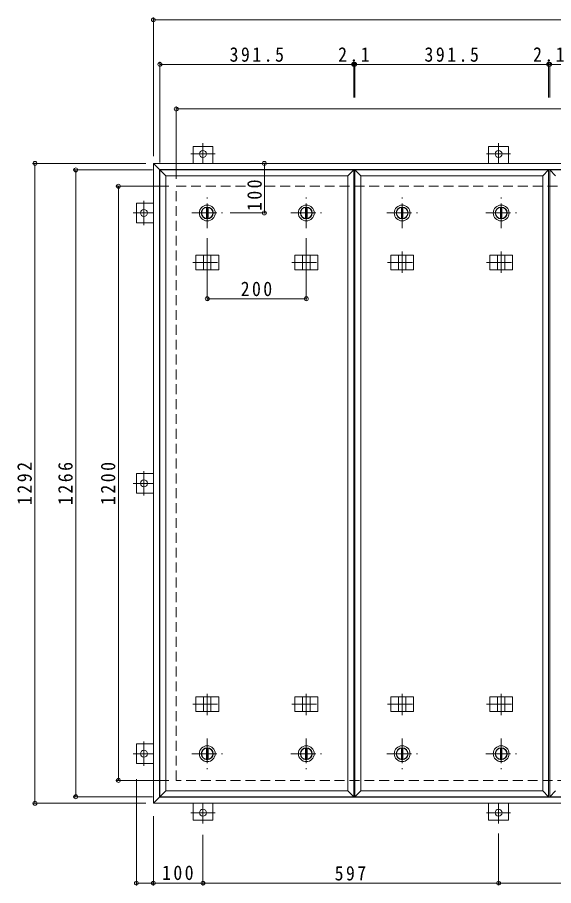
# Model space of a CAD drawing. Units: millimetres at full size, sheet at 1:10. Extents: x -2570 to 2371, y -1962 to 1385.
# Drawn here: x -2466 to -1383, y -399 to 1355 of the extents above; entities that cross this region are included whole.
import ezdxf

# ---------------------------------------------------------------- set-up
doc = ezdxf.new("R2010")
doc.units = ezdxf.units.MM
doc.header["$LTSCALE"] = 10
doc.header["$PDMODE"] = 32
doc.header["$PDSIZE"] = 8
doc.linetypes.add('CHAIN1', pattern=[8, 5, -1, 1, -1])
doc.linetypes.add('DASHED2', pattern=[3, 2, -1])
for name, color, linetype, lineweight in [('0-1_躯体', 2, 'DASHED2', 9), ('0-2_仕上', 4, 'Continuous', 9), ('0-3_建具', 4, 'Continuous', 9), ('0-C', 2, 'Continuous', 9), ('0-E', 3, 'Continuous', 9), ('0-F', 7, 'Continuous', 9)]:
    doc.layers.add(name, color=color, linetype=linetype, lineweight=lineweight)
doc.styles.add('ＭＳ ゴシック', font='')
doc.styles.get('ＭＳ ゴシック').set_extended_font_data('MS Gothic')

msp = doc.modelspace()

# ---------------------------------------------------------------- linework, layer by layer
at = {"layer": '0-1_躯体'}
for p, q in [((-2145.05, 1013.77), (-245.05, 1013.77)), ((-2145.05, -186.23), (-2145.05, 1013.77)), ((-245.05, -186.23), (-2145.05, -186.23))]:
    msp.add_line(p, q, dxfattribs=at)
at = {"layer": '0-2_仕上'}
for p, q in [((-2178.05, -219.23), (-2178.05, 1046.77)), ((-2166.05, -207.23), (-2166.05, 1034.77)), ((-1798.55, -207.23), (-1798.55, 1034.77)), ((-1786.55, -219.23), (-1786.55, 1046.77)), ((-1784.42, -219.23), (-1784.42, 1046.77)), ((-1772.42, -207.23), (-1772.42, 1034.77)), ((-1404.92, -207.23), (-1404.92, 1034.77)), ((-1392.92, -219.23), (-1392.92, 1046.77)), ((-1390.8, -219.23), (-1390.8, 1046.77))]:
    msp.add_line(p, q, dxfattribs=at)
for points in [[(-2166.05, 1034.77), (-2178.05, 1046.77), (-1786.55, 1046.77)], [(-2166.05, 1034.77), (-1798.55, 1034.77), (-1786.55, 1046.77)], [(-1772.42, 1034.77), (-1784.42, 1046.77), (-1392.92, 1046.77)], [(-1772.42, 1034.77), (-1404.92, 1034.77), (-1392.92, 1046.77)], [(-1378.8, 1034.77), (-1390.8, 1046.77), (-999.3, 1046.77)], [(-2166.05, -207.23), (-2178.05, -219.23), (-1786.55, -219.23)], [(-2166.05, -207.23), (-1798.55, -207.23), (-1786.55, -219.23)], [(-1772.42, -207.23), (-1784.42, -219.23), (-1392.92, -219.23)], [(-1772.42, -207.23), (-1404.92, -207.23), (-1392.92, -219.23)], [(-1378.8, -207.23), (-1390.8, -219.23), (-999.3, -219.23)]]:
    msp.add_lwpolyline(points, dxfattribs=at)
at = {"layer": '0-3_建具', "color": 2}
for p, q in [((-2191.05, 1059.77), (-2179.05, 1047.77)), ((-2191.05, 1059.77), (-199.05, 1059.77)), ((-2191.05, -232.23), (-2191.05, 1059.77)), ((-2179.05, 1047.77), (-211.05, 1047.77)), ((-2179.05, -220.23), (-2179.05, 1047.77)), ((-2179.05, -220.23), (-2191.05, -232.23)), ((-211.05, -220.23), (-2179.05, -220.23)), ((-199.05, -232.23), (-2191.05, -232.23))]:
    msp.add_line(p, q, dxfattribs=at)
at = {"layer": '0-3_建具', "linetype": 'CHAIN1'}
for p, q in [((-2082.3, 881.89), (-2082.3, 838.65)), ((-1882.3, 881.89), (-1882.3, 838.65)), ((-1688.67, 881.89), (-1688.67, 838.65)), ((-1488.67, 881.89), (-1488.67, 838.65)), ((-2111.71, 859.77), (-2052.89, 859.77)), ((-1911.71, 859.77), (-1852.89, 859.77)), ((-1718.08, 859.77), (-1659.27, 859.77)), ((-1518.08, 859.77), (-1459.27, 859.77)), ((-2082.3, -54.35), (-2082.3, -11.11)), ((-1882.3, -54.35), (-1882.3, -11.11)), ((-1688.67, -54.35), (-1688.67, -11.11)), ((-1488.67, -54.35), (-1488.67, -11.11)), ((-2111.71, -32.23), (-2052.89, -32.23)), ((-1911.71, -32.23), (-1852.89, -32.23)), ((-1718.08, -32.23), (-1659.27, -32.23)), ((-1518.08, -32.23), (-1459.27, -32.23))]:
    msp.add_line(p, q, dxfattribs=at)
at = {"layer": '0-3_建具'}
for p, q in [((-2105.39, 874.77), (-2105.39, 844.77)), ((-2105.39, 874.77), (-2059.21, 874.77)), ((-2089.8, 874.77), (-2089.8, 844.77)), ((-2074.8, 874.77), (-2074.8, 844.77)), ((-2059.21, 874.77), (-2059.21, 844.77)), ((-1905.39, 874.77), (-1905.39, 844.77)), ((-1905.39, 874.77), (-1859.21, 874.77)), ((-1889.8, 874.77), (-1889.8, 844.77)), ((-1874.8, 874.77), (-1874.8, 844.77)), ((-1859.21, 874.77), (-1859.21, 844.77)), ((-1711.76, 874.77), (-1711.76, 844.77)), ((-1711.76, 874.77), (-1665.59, 874.77)), ((-1696.17, 874.77), (-1696.17, 844.77)), ((-1681.17, 874.77), (-1681.17, 844.77)), ((-1665.59, 874.77), (-1665.59, 844.77)), ((-1511.76, 874.77), (-1511.76, 844.77)), ((-1511.76, 874.77), (-1465.59, 874.77)), ((-1496.17, 874.77), (-1496.17, 844.77)), ((-1481.17, 874.77), (-1481.17, 844.77)), ((-1465.59, 874.77), (-1465.59, 844.77)), ((-2105.39, 844.77), (-2059.21, 844.77)), ((-1905.39, 844.77), (-1859.21, 844.77)), ((-1711.76, 844.77), (-1665.59, 844.77)), ((-1511.76, 844.77), (-1465.59, 844.77)), ((-2105.39, -47.23), (-2105.39, -17.23)), ((-2105.39, -17.23), (-2059.21, -17.23)), ((-2089.8, -47.23), (-2089.8, -17.23)), ((-2074.8, -47.23), (-2074.8, -17.23)), ((-2059.21, -47.23), (-2059.21, -17.23)), ((-1905.39, -47.23), (-1905.39, -17.23)), ((-1905.39, -17.23), (-1859.21, -17.23)), ((-1889.8, -47.23), (-1889.8, -17.23)), ((-1874.8, -47.23), (-1874.8, -17.23)), ((-1859.21, -47.23), (-1859.21, -17.23)), ((-1711.76, -47.23), (-1711.76, -17.23)), ((-1711.76, -17.23), (-1665.59, -17.23)), ((-1696.17, -47.23), (-1696.17, -17.23)), ((-1681.17, -47.23), (-1681.17, -17.23)), ((-1665.59, -47.23), (-1665.59, -17.23)), ((-1511.76, -47.23), (-1511.76, -17.23)), ((-1511.76, -17.23), (-1465.59, -17.23)), ((-1496.17, -47.23), (-1496.17, -17.23)), ((-1481.17, -47.23), (-1481.17, -17.23)), ((-1465.59, -47.23), (-1465.59, -17.23)), ((-2105.39, -47.23), (-2059.21, -47.23)), ((-1905.39, -47.23), (-1859.21, -47.23)), ((-1711.76, -47.23), (-1665.59, -47.23)), ((-1511.76, -47.23), (-1465.59, -47.23))]:
    msp.add_line(p, q, dxfattribs=at)
at = {"layer": '0-C', "linetype": 'CHAIN1'}
for p, q in [((-2082.3, 928.77), (-2082.3, 990.77)), ((-1882.3, 928.77), (-1882.3, 990.77)), ((-1688.67, 928.77), (-1688.67, 990.77)), ((-1488.67, 928.77), (-1488.67, 990.77)), ((-2113.3, 959.77), (-2051.3, 959.77)), ((-1913.3, 959.77), (-1851.3, 959.77)), ((-1719.67, 959.77), (-1657.67, 959.77)), ((-1519.67, 959.77), (-1457.67, 959.77)), ((-2082.3, -101.23), (-2082.3, -163.23)), ((-1882.3, -101.23), (-1882.3, -163.23)), ((-1688.67, -101.23), (-1688.67, -163.23)), ((-1488.67, -101.23), (-1488.67, -163.23)), ((-2113.3, -132.23), (-2051.3, -132.23)), ((-1913.3, -132.23), (-1851.3, -132.23)), ((-1719.67, -132.23), (-1657.67, -132.23)), ((-1519.67, -132.23), (-1457.67, -132.23))]:
    msp.add_line(p, q, dxfattribs=at)
at = {"layer": '0-C'}
for p, q in [((-2083.8, 971.17), (-2083.8, 948.37)), ((-2080.8, 971.17), (-2080.8, 948.37)), ((-1883.8, 971.17), (-1883.8, 948.37)), ((-1880.8, 971.17), (-1880.8, 948.37)), ((-1690.17, 971.17), (-1690.17, 948.37)), ((-1687.17, 971.17), (-1687.17, 948.37)), ((-1490.17, 971.17), (-1490.17, 948.37)), ((-1487.17, 971.17), (-1487.17, 948.37)), ((-2083.8, -143.63), (-2083.8, -120.83)), ((-2080.8, -143.63), (-2080.8, -120.83)), ((-1883.8, -143.63), (-1883.8, -120.83)), ((-1880.8, -143.63), (-1880.8, -120.83)), ((-1690.17, -143.63), (-1690.17, -120.83)), ((-1687.17, -143.63), (-1687.17, -120.83)), ((-1490.17, -143.63), (-1490.17, -120.83)), ((-1487.17, -143.63), (-1487.17, -120.83))]:
    msp.add_line(p, q, dxfattribs=at)
for centre, radius in [((-2082.3, 959.77), 16), ((-2082.3, 959.77), 12), ((-2082.3, 959.77), 11.5), ((-1882.3, 959.77), 16), ((-1882.3, 959.77), 12), ((-1882.3, 959.77), 11.5), ((-1688.67, 959.77), 16), ((-1688.67, 959.77), 12), ((-1688.67, 959.77), 11.5), ((-1488.67, 959.77), 16), ((-1488.67, 959.77), 12), ((-1488.67, 959.77), 11.5), ((-2082.3, -132.23), 16), ((-2082.3, -132.23), 12), ((-2082.3, -132.23), 11.5), ((-1882.3, -132.23), 16), ((-1882.3, -132.23), 12), ((-1882.3, -132.23), 11.5), ((-1688.67, -132.23), 16), ((-1688.67, -132.23), 12), ((-1688.67, -132.23), 11.5), ((-1488.67, -132.23), 16), ((-1488.67, -132.23), 12), ((-1488.67, -132.23), 11.5)]:
    msp.add_circle(centre, radius, dxfattribs=at)
at = {"layer": '0-E'}
for p, q in [((-2111.05, 1093.97), (-2071.05, 1093.97)), ((-2111.05, 1093.97), (-2111.05, 1059.77)), ((-2071.05, 1093.97), (-2071.05, 1059.77)), ((-1514.05, 1093.97), (-1474.05, 1093.97)), ((-1514.05, 1093.97), (-1514.05, 1059.77)), ((-1474.05, 1093.97), (-1474.05, 1059.77)), ((-2225.25, 939.77), (-2225.25, 979.77)), ((-2225.25, 979.77), (-2191.05, 979.77)), ((-2225.25, 939.77), (-2191.05, 939.77)), ((-2225.25, 393.77), (-2225.25, 433.77)), ((-2225.25, 433.77), (-2191.05, 433.77)), ((-2225.25, 393.77), (-2191.05, 393.77)), ((-2225.25, -152.23), (-2225.25, -112.23)), ((-2225.25, -112.23), (-2191.05, -112.23)), ((-2225.25, -152.23), (-2191.05, -152.23)), ((-2111.05, -266.43), (-2111.05, -232.23)), ((-2071.05, -266.43), (-2071.05, -232.23)), ((-1514.05, -266.43), (-1514.05, -232.23)), ((-1474.05, -266.43), (-1474.05, -232.23)), ((-2071.05, -266.43), (-2111.05, -266.43)), ((-1474.05, -266.43), (-1514.05, -266.43))]:
    msp.add_line(p, q, dxfattribs=at)
at = {"layer": '0-E', "linetype": 'CHAIN1'}
for p, q in [((-2091.05, 1100.94), (-2091.05, 1059.77)), ((-1494.05, 1100.94), (-1494.05, 1059.77)), ((-2066.67, 1078.97), (-2115.43, 1078.97)), ((-1469.67, 1078.97), (-1518.43, 1078.97)), ((-2210.25, 984.15), (-2210.25, 935.39)), ((-2232.22, 959.77), (-2191.05, 959.77)), ((-2210.25, 438.15), (-2210.25, 389.39)), ((-2232.22, 413.77), (-2191.05, 413.77)), ((-2210.25, -107.85), (-2210.25, -156.61)), ((-2232.22, -132.23), (-2191.05, -132.23)), ((-2091.05, -273.4), (-2091.05, -232.23)), ((-1494.05, -273.4), (-1494.05, -232.23)), ((-2115.43, -251.43), (-2066.67, -251.43)), ((-1518.43, -251.43), (-1469.67, -251.43))]:
    msp.add_line(p, q, dxfattribs=at)
at = {"layer": '0-E'}
for centre in [(-2091.05, 1078.97), (-1494.05, 1078.97), (-2210.25, 959.77), (-2210.25, 413.77), (-2210.25, -132.23), (-2091.05, -251.43), (-1494.05, -251.43)]:
    msp.add_circle(centre, 7, dxfattribs=at)
at = {"layer": '0-F'}
for p, q in [((-2191.05, 1074.77), (-2191.05, 1354.77)), ((-2191.05, 1349.77), (-199.05, 1349.77)), ((-2178.05, 1061.77), (-2178.05, 1264.77)), ((-1786.55, 1262.77), (-1786.55, 1192.92)), ((-1784.42, 1262.77), (-1784.42, 1192.92)), ((-1392.92, 1262.77), (-1392.92, 1192.92)), ((-1390.8, 1262.77), (-1390.8, 1192.92)), ((-2178.05, 1259.77), (-1786.55, 1259.77)), ((-1786.55, 1259.77), (-1784.42, 1259.77)), ((-1784.42, 1259.77), (-1392.92, 1259.77)), ((-1392.92, 1259.77), (-1390.8, 1259.77)), ((-1390.8, 1259.77), (-999.3, 1259.77)), ((-2145.05, 1028.77), (-2145.05, 1174.77)), ((-2145.05, 1169.77), (-245.05, 1169.77)), ((-2206.05, 1059.77), (-2435.31, 1059.77)), ((-2430.31, -232.23), (-2430.31, 1059.77)), ((-1966.95, 1059.77), (-1966.95, 959.77)), ((-2193.05, 1046.77), (-2352.84, 1046.77)), ((-2347.84, -219.23), (-2347.84, 1046.77)), ((-2160.05, 1013.77), (-2266.67, 1013.77)), ((-2261.67, -186.23), (-2261.67, 1013.77)), ((-1963.95, 959.77), (-2036.12, 959.77)), ((-2082.3, 783.47), (-2082.3, 908.77)), ((-1882.3, 783.47), (-1882.3, 908.77)), ((-2082.3, 786.47), (-1882.3, 786.47)), ((-2160.05, -186.23), (-2266.67, -186.23)), ((-2225.25, -398.6), (-2225.25, -183.44)), ((-2193.05, -219.23), (-2352.84, -219.23)), ((-2206.05, -232.23), (-2435.31, -232.23)), ((-2191.05, -258.44), (-2191.05, -398.6)), ((-2091.05, -295.74), (-2091.05, -398.6)), ((-1494.05, -396.6), (-1494.05, -293.4)), ((-2225.25, -393.6), (-2191.05, -393.6)), ((-2191.05, -393.6), (-2091.05, -393.6)), ((-2091.05, -393.6), (-1494.05, -393.6)), ((-1494.05, -393.6), (-896.05, -393.6))]:
    msp.add_line(p, q, dxfattribs=at)
for p in [(-2191.05, 1349.77), (-2178.05, 1259.77), (-1786.55, 1259.77), (-1784.42, 1259.77), (-1392.92, 1259.77), (-1390.8, 1259.77), (-2145.05, 1169.77), (-2430.31, 1059.77), (-1966.95, 1059.77), (-2347.84, 1046.77), (-2261.67, 1013.77), (-1966.95, 959.77), (-2082.3, 786.47), (-1882.3, 786.47), (-2261.67, -186.23), (-2347.84, -219.23), (-2430.31, -232.23), (-2225.25, -393.6), (-2191.05, -393.6), (-2091.05, -393.6), (-1494.05, -393.6)]:
    msp.add_point(p, dxfattribs=at)

# ---------------------------------------------------------------- texts
at = {"layer": '0-F', "color": 2, "char_height": 29.33, "attachment_point": 7, "style": 'ＭＳ ゴシック'}
for s, insert in [('\\T1.28;\\W0.9;391.5', (-2037.3, 1264.77)), ('\\T1.27;\\W0.9;2.1', (-1817.99, 1264.77)), ('\\T1.28;\\W0.9;391.5', (-1643.67, 1264.77)), ('\\T1.27;\\W0.9;2.1', (-1424.36, 1264.77)), ('\\T1.27;\\W0.9;200', (-2014.8, 791.47)), ('\\T1.27;\\W0.9;100', (-2173.55, -387.6)), ('\\T1.27;\\W0.9;597', (-1825.05, -388.6))]:
    msp.add_mtext(s, dxfattribs=dict(at, insert=insert))
at = {"layer": '0-F', "color": 2, "char_height": 29.33, "attachment_point": 7, "rotation": 90, "style": 'ＭＳ ゴシック'}
for s, insert in [('\\T1.27;\\W0.9;100', (-1971.95, 963.78)), ('\\T1.28;\\W0.9;1292', (-2436.31, 370.02)), ('\\T1.28;\\W0.9;1266', (-2353.84, 370.02)), ('\\T1.28;\\W0.9;1200', (-2267.67, 370.02))]:
    msp.add_mtext(s, dxfattribs=dict(at, insert=insert))

doc.saveas('drawing.dxf')
